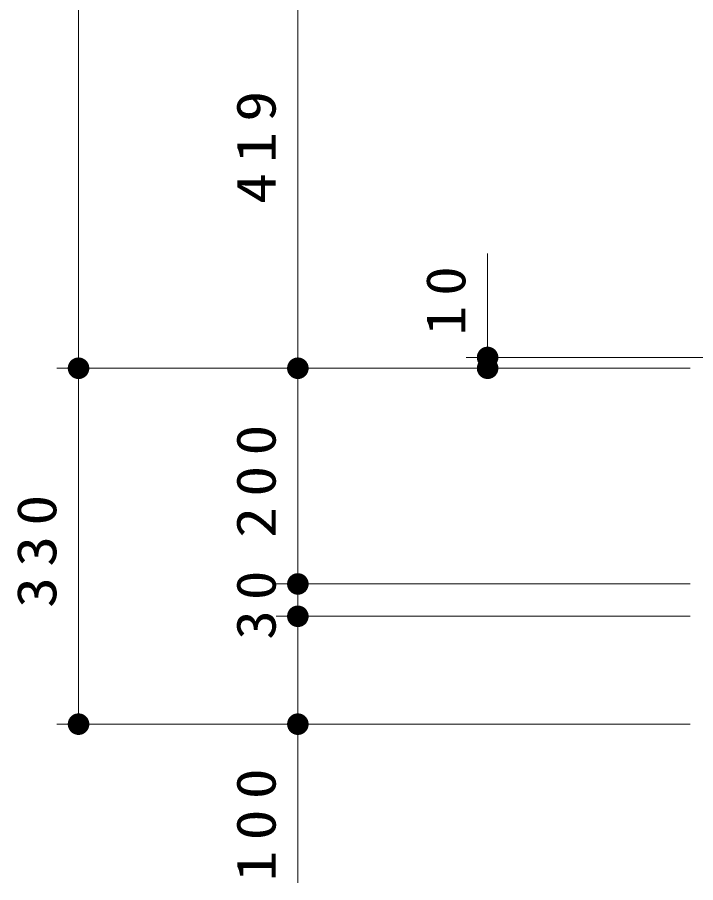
# Model space of a CAD drawing. Units: millimetres on the paper, scale 1:20. Extents: x -365 to 0, y -34 to 257.
# Drawn here: x -149.65 to -118.19, y 80.94 to 121.07 of the extents above; entities that cross this region are included whole.
import ezdxf

# ---------------------------------------------------------------- set-up
doc = ezdxf.new("R2010")
doc.units = ezdxf.units.MM
doc.layers.add('LY_1', color=7, linetype='Continuous', lineweight=25)
doc.styles.add('ＭＳ ゴシック', font='')
doc.styles.get('ＭＳ ゴシック').set_extended_font_data('MS Gothic')

# ---------------------------------------------------------------- blocks, each defined once
blk = doc.blocks.new('filled_dot')
at = {"color": 0, "linetype": 'Continuous', "lineweight": -2, "const_width": 1.25}
blk.add_lwpolyline([(-0.625, 0, 1), (0.625, 0, 1)], format="xyb", close=True, dxfattribs=at)

msp = doc.modelspace()

# ---------------------------------------------------------------- linework, layer by layer
at = {"layer": 'LY_1', "lineweight": 13}
for p, q in [((-146.813, 104.795), (-146.813, 144.795)), ((-136.64, 104.795), (-136.64, 125.745)), ((-127.839, 104.795), (-127.839, 110.122)), ((-115.436, 105.295), (-128.839, 105.295)), ((-118.437, 104.795), (-147.813, 104.795)), ((-146.813, 88.295), (-146.813, 104.795)), ((-118.437, 104.795), (-137.64, 104.795)), ((-136.64, 94.795), (-136.64, 104.795)), ((-118.437, 104.795), (-128.839, 104.795)), ((-118.436, 94.795), (-137.64, 94.795)), ((-136.64, 93.295), (-136.64, 94.795)), ((-118.436, 93.295), (-137.64, 93.295)), ((-136.64, 80.945), (-136.64, 93.295)), ((-118.436, 88.295), (-147.813, 88.295))]:
    msp.add_line(p, q, dxfattribs=at)

# ---------------------------------------------------------------- block references
at = {"layer": 'LY_1', "lineweight": 13, "xscale": 0.4, "yscale": 0.4}
for p, rotation in [((-127.839, 105.295), 270), ((-146.813, 104.795), 270), ((-136.64, 104.795), 270), ((-136.64, 104.795), 90), ((-127.839, 104.795), 90), ((-136.64, 94.795), 270), ((-136.64, 93.295), 270), ((-146.813, 88.295), 90), ((-136.64, 88.295), 90)]:
    msp.add_blockref('filled_dot', p, dxfattribs=dict(at, rotation=rotation))

# ---------------------------------------------------------------- texts
at = {"layer": 'LY_1', "char_height": 1.833, "attachment_point": 8, "rotation": 90, "style": 'ＭＳ ゴシック'}
for s, insert in [('\\T1.33;\\W1.15;419', (-137.64, 115.27)), ('\\T1.34;\\W1.1;10', (-128.839, 108.154)), ('\\T1.33;\\W1.15;200', (-137.64, 99.795)), ('\\T1.33;\\W1.15;330', (-147.813, 96.545)), ('\\T1.34;\\W1.1;30', (-137.64, 94.045)), ('\\T1.33;\\W1.15;100', (-137.64, 83.862))]:
    msp.add_mtext(s, dxfattribs=dict(at, insert=insert))

doc.saveas('drawing.dxf')
